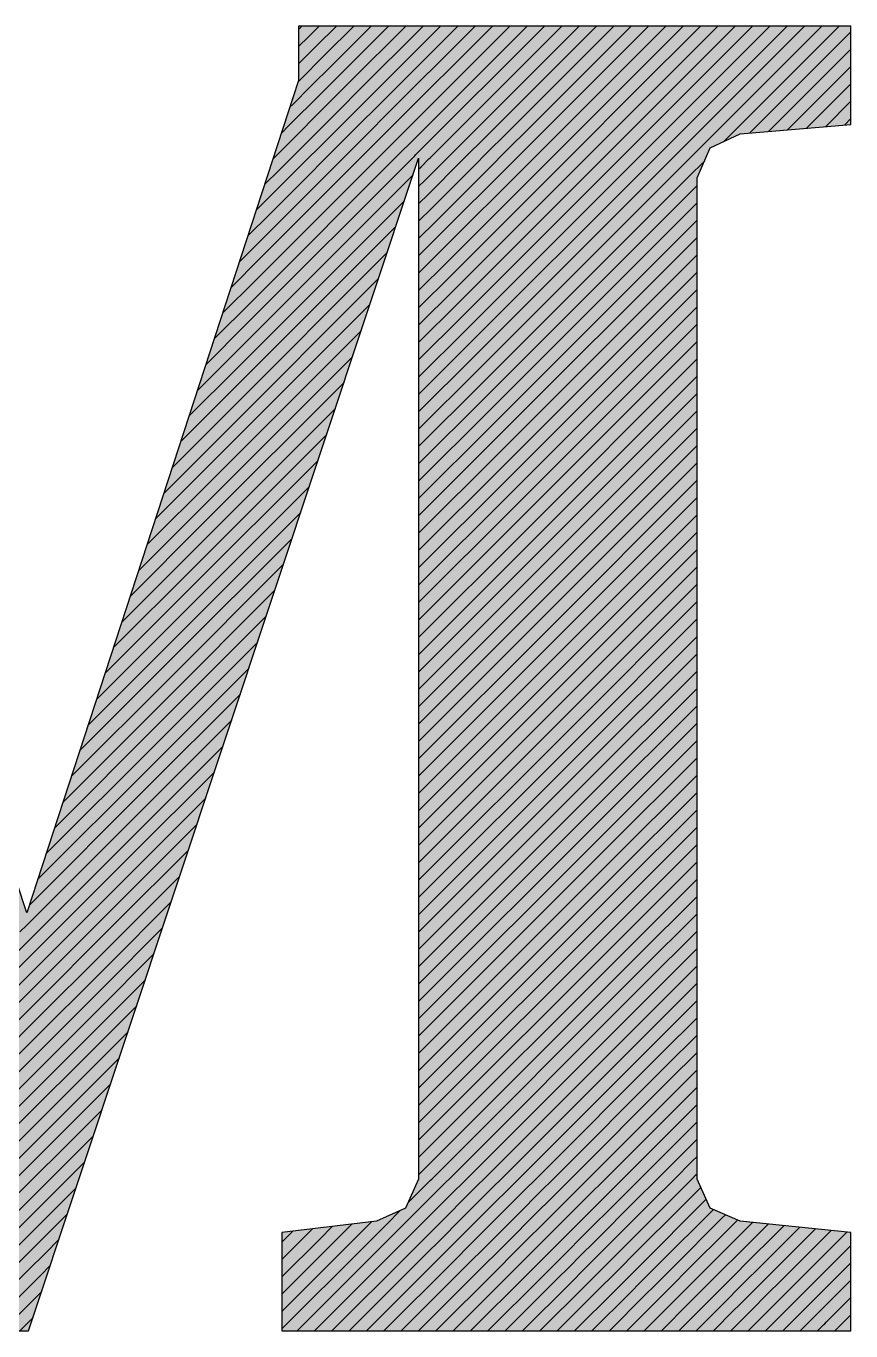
# Model space of a CAD drawing. Extents: x 0 to 13080, y 0 to 6750.
# Drawn here: x 12307.96 to 12333.18, y 1047.92 to 1087.83 of the extents above; entities that cross this region are included whole.
import ezdxf

# ---------------------------------------------------------------- set-up
doc = ezdxf.new("R2010")
doc.units = 0
doc.header["$MEASUREMENT"] = 0
doc.layers.add('MTH-CARIMBO-TXT1', color=1, linetype='CONTINUOUS')

msp = doc.modelspace()

# ---------------------------------------------------------------- linework, layer by layer
at = {"layer": 'MTH-CARIMBO-TXT1', "linetype": 'Continuous'}
for p, q in [((12316.295257, 1087.736519), (12316.339888, 1087.781151)), ((12316.339888, 1087.781151), (12316.389053, 1087.830315)), ((12316.592239, 1087.503171), (12316.919383, 1087.830315)), ((12316.844589, 1087.225191), (12317.449713, 1087.830315)), ((12317.096939, 1086.947211), (12317.980043, 1087.830315)), ((12317.34929, 1086.669232), (12318.510373, 1087.830315)), ((12317.60164, 1086.391252), (12319.040703, 1087.830315)), ((12317.85399, 1086.113272), (12319.571033, 1087.830315)), ((12318.106341, 1085.835293), (12320.101363, 1087.830315)), ((12318.358691, 1085.557313), (12320.631693, 1087.830315)), ((12318.611042, 1085.279333), (12321.162023, 1087.830315)), ((12318.863392, 1085.001353), (12321.692353, 1087.830315)), ((12319.115742, 1084.723374), (12322.222684, 1087.830315)), ((12319.368093, 1084.445394), (12322.753014, 1087.830315)), ((12319.620443, 1084.167414), (12323.283344, 1087.830315)), ((12319.872793, 1083.889435), (12323.813674, 1087.830315)), ((12320.448974, 1083.935285), (12324.344004, 1087.830315)), ((12321.212981, 1084.168962), (12324.874334, 1087.830315)), ((12321.976988, 1084.402639), (12325.404664, 1087.830315)), ((12322.740995, 1084.636315), (12325.934994, 1087.830315)), ((12323.505001, 1084.869992), (12326.465324, 1087.830315)), ((12324.269008, 1085.103669), (12326.995654, 1087.830315)), ((12325.033015, 1085.337346), (12327.525984, 1087.830315)), ((12325.797022, 1085.571022), (12328.056315, 1087.830315)), ((12326.561028, 1085.804699), (12328.586645, 1087.830315)), ((12327.325035, 1086.038376), (12329.116975, 1087.830315)), ((12328.089042, 1086.272052), (12329.647305, 1087.830315)), ((12328.853049, 1086.505729), (12330.177635, 1087.830315)), ((12329.617056, 1086.739406), (12330.707965, 1087.830315)), ((12330.086439, 1084.557139), (12333.183788, 1087.654487)), ((12330.381062, 1086.973082), (12331.238295, 1087.830315)), ((12330.525021, 1085.52605), (12332.673083, 1087.674112)), ((12331.145069, 1087.206759), (12331.768625, 1087.830315)), ((12331.909076, 1087.440436), (12332.298955, 1087.830315)), ((12332.673083, 1087.674112), (12332.829285, 1087.830315)), ((12316.295257, 1087.206189), (12316.592239, 1087.503171)), ((12328.560019, 1084.091379), (12331.909076, 1087.440436)), ((12316.295257, 1086.675859), (12316.844589, 1087.225191)), ((12316.308444, 1086.158716), (12317.096939, 1086.947211)), ((12327.460468, 1084.052488), (12330.381062, 1086.973082)), ((12328.010243, 1084.071933), (12331.145069, 1087.206759)), ((12330.665874, 1084.606244), (12333.183788, 1087.124157)), ((12316.630161, 1085.950103), (12317.34929, 1086.669232)), ((12326.360917, 1084.013597), (12328.853049, 1086.505729)), ((12326.910692, 1084.033042), (12329.617056, 1086.739406)), ((12331.245309, 1084.655348), (12333.183788, 1086.593827)), ((12316.289271, 1086.139543), (12316.308444, 1086.158716)), ((12316.951878, 1085.74149), (12317.60164, 1086.391252)), ((12317.273595, 1085.532877), (12317.85399, 1086.113272)), ((12325.261366, 1083.974706), (12327.325035, 1086.038376)), ((12325.811141, 1083.994151), (12328.089042, 1086.272052)), ((12331.824744, 1084.704453), (12333.183788, 1086.063497)), ((12315.997235, 1084.786847), (12316.951878, 1085.74149)), ((12316.143253, 1085.463195), (12316.630161, 1085.950103)), ((12317.595312, 1085.324263), (12318.106341, 1085.835293)), ((12324.71159, 1083.955261), (12326.561028, 1085.804699)), ((12315.705198, 1083.43415), (12317.595312, 1085.324263)), ((12315.851216, 1084.110498), (12317.273595, 1085.532877)), ((12316.027531, 1085.347473), (12316.143253, 1085.463195)), ((12317.917028, 1085.11565), (12318.358691, 1085.557313)), ((12318.238745, 1084.907037), (12318.611042, 1085.279333)), ((12323.612039, 1083.91637), (12325.033015, 1085.337346)), ((12324.161815, 1083.935815), (12325.797022, 1085.571022)), ((12329.294968, 1084.295998), (12330.525021, 1085.52605)), ((12332.404178, 1084.753558), (12333.183788, 1085.533167)), ((12315.413162, 1082.081453), (12318.238745, 1084.907037)), ((12315.55918, 1082.757802), (12317.917028, 1085.11565)), ((12318.560462, 1084.698424), (12318.863392, 1085.001353)), ((12322.512488, 1083.877479), (12323.505001, 1084.869992)), ((12323.062264, 1083.896924), (12324.269008, 1085.103669)), ((12332.983613, 1084.802662), (12333.183788, 1085.002837)), ((12315.121125, 1080.728757), (12318.882179, 1084.48981)), ((12315.267143, 1081.405105), (12318.560462, 1084.698424)), ((12315.770347, 1084.559959), (12315.997235, 1084.786847)), ((12318.882179, 1084.48981), (12319.115742, 1084.723374)), ((12319.203896, 1084.281197), (12319.368093, 1084.445394)), ((12321.962713, 1083.858033), (12322.740995, 1084.636315)), ((12314.829089, 1079.37606), (12319.525613, 1084.072584)), ((12314.975107, 1080.052408), (12319.203896, 1084.281197)), ((12315.513164, 1083.772446), (12315.851216, 1084.110498)), ((12319.525613, 1084.072584), (12319.620443, 1084.167414)), ((12320.863161, 1083.819143), (12321.212981, 1084.168962)), ((12321.412937, 1083.838588), (12321.976988, 1084.402639)), ((12326.717921, 1083.309941), (12327.460468, 1084.052488)), ((12327.213229, 1083.274919), (12328.010243, 1084.071933)), ((12327.708538, 1083.239897), (12328.560019, 1084.091379)), ((12314.683071, 1078.699712), (12319.847329, 1083.863971)), ((12319.847329, 1083.863971), (12319.872793, 1083.889435)), ((12320.037354, 1083.523666), (12320.278913, 1083.765224)), ((12320.150997, 1083.106978), (12320.774222, 1083.730203)), ((12320.264639, 1082.69029), (12321.26953, 1083.695181)), ((12320.278913, 1083.765224), (12320.313386, 1083.799697)), ((12320.313386, 1083.799697), (12320.448974, 1083.935285)), ((12320.378281, 1082.273602), (12321.764838, 1083.660159)), ((12320.774222, 1083.730203), (12320.863161, 1083.819143)), ((12321.26953, 1083.695181), (12321.412937, 1083.838588)), ((12321.764838, 1083.660159), (12321.962713, 1083.858033)), ((12322.260146, 1083.625137), (12322.512488, 1083.877479)), ((12322.755455, 1083.590115), (12323.062264, 1083.896924)), ((12323.250763, 1083.555094), (12323.612039, 1083.91637)), ((12323.746071, 1083.520072), (12324.161815, 1083.935815)), ((12324.24138, 1083.48505), (12324.71159, 1083.955261)), ((12324.736688, 1083.450028), (12325.261366, 1083.974706)), ((12325.231996, 1083.415006), (12325.811141, 1083.994151)), ((12325.727304, 1083.379985), (12326.360917, 1084.013597)), ((12326.222613, 1083.344963), (12326.910692, 1084.033042)), ((12328.203846, 1083.204876), (12328.712499, 1083.713529)), ((12314.537052, 1078.023363), (12319.798208, 1083.284519)), ((12315.25598, 1082.984932), (12315.705198, 1083.43415)), ((12319.96543, 1083.451741), (12320.037354, 1083.523666)), ((12320.491923, 1081.856914), (12322.260146, 1083.625137)), ((12320.605565, 1081.440226), (12322.755455, 1083.590115)), ((12320.719207, 1081.023538), (12323.250763, 1083.555094)), ((12320.83285, 1080.60685), (12323.746071, 1083.520072)), ((12320.946492, 1080.190162), (12324.24138, 1083.48505)), ((12321.060134, 1079.773474), (12324.736688, 1083.450028)), ((12321.173776, 1079.356786), (12325.231996, 1083.415006)), ((12321.287418, 1078.940098), (12325.727304, 1083.379985)), ((12321.40106, 1078.52341), (12326.222613, 1083.344963)), ((12321.514703, 1078.106723), (12326.717921, 1083.309941)), ((12321.628345, 1077.690035), (12327.213229, 1083.274919)), ((12319.96543, 1082.921411), (12320.150997, 1083.106978)), ((12321.741987, 1077.273347), (12327.708538, 1083.239897)), ((12321.855629, 1076.856659), (12328.203846, 1083.204876)), ((12321.969271, 1076.439971), (12328.481378, 1082.952078)), ((12314.391034, 1077.347015), (12319.533996, 1082.489977)), ((12314.998797, 1082.197418), (12315.55918, 1082.757802)), ((12319.96543, 1082.391081), (12320.264639, 1082.69029)), ((12314.741613, 1081.409905), (12315.413162, 1082.081453)), ((12319.96543, 1081.860751), (12320.378281, 1082.273602)), ((12322.082913, 1076.023283), (12328.481378, 1082.421748)), ((12314.245016, 1076.670667), (12319.269783, 1081.695434)), ((12319.96543, 1081.33042), (12320.491923, 1081.856914)), ((12322.196556, 1075.606595), (12328.481378, 1081.891418)), ((12314.48443, 1080.622391), (12315.267143, 1081.405105)), ((12319.96543, 1080.80009), (12320.605565, 1081.440226)), ((12322.310198, 1075.189907), (12328.481378, 1081.361088)), ((12314.098998, 1075.994318), (12319.005571, 1080.900892)), ((12319.96543, 1080.26976), (12320.719207, 1081.023538)), ((12314.227246, 1079.834878), (12315.121125, 1080.728757)), ((12319.96543, 1079.73943), (12320.83285, 1080.60685)), ((12322.42384, 1074.773219), (12328.481378, 1080.830758)), ((12313.952979, 1075.31797), (12318.741359, 1080.106349)), ((12313.970063, 1079.047364), (12314.975107, 1080.052408)), ((12319.96543, 1079.2091), (12320.946492, 1080.190162)), ((12322.537482, 1074.356531), (12328.481378, 1080.300427)), ((12319.96543, 1078.67877), (12321.060134, 1079.773474)), ((12322.651124, 1073.939843), (12328.481378, 1079.770097)), ((12313.712879, 1078.259851), (12314.829089, 1079.37606)), ((12313.806961, 1074.641622), (12318.477146, 1079.311807)), ((12319.96543, 1078.14844), (12321.173776, 1079.356786)), ((12319.96543, 1077.61811), (12321.287418, 1078.940098)), ((12322.764766, 1073.523155), (12328.481378, 1079.239767)), ((12313.455696, 1077.472337), (12314.683071, 1078.699712)), ((12313.660943, 1073.965274), (12318.212934, 1078.517264)), ((12319.96543, 1077.08778), (12321.40106, 1078.52341)), ((12322.878409, 1073.106467), (12328.481378, 1078.709437)), ((12319.96543, 1076.55745), (12321.514703, 1078.106723)), ((12322.992051, 1072.68978), (12328.481378, 1078.179107)), ((12313.198512, 1076.684823), (12314.537052, 1078.023363)), ((12313.514925, 1073.288925), (12317.948722, 1077.722722)), ((12319.96543, 1076.02712), (12321.628345, 1077.690035)), ((12312.941329, 1075.89731), (12314.391034, 1077.347015)), ((12319.96543, 1075.496789), (12321.741987, 1077.273347)), ((12323.105693, 1072.273092), (12328.481378, 1077.648777)), ((12313.368906, 1072.612577), (12317.684509, 1076.92818)), ((12319.96543, 1074.966459), (12321.855629, 1076.856659)), ((12323.219335, 1071.856404), (12328.481378, 1077.118447)), ((12312.684145, 1075.109796), (12314.245016, 1076.670667)), ((12323.332977, 1071.439716), (12328.481378, 1076.588117)), ((12313.222888, 1071.936229), (12317.420297, 1076.133637)), ((12319.96543, 1074.436129), (12321.969271, 1076.439971)), ((12312.426962, 1074.322283), (12314.098998, 1075.994318)), ((12319.96543, 1073.905799), (12322.082913, 1076.023283)), ((12323.446619, 1071.023028), (12328.481378, 1076.057787)), ((12312.169778, 1073.534769), (12313.952979, 1075.31797)), ((12313.07687, 1071.25988), (12317.156084, 1075.339095)), ((12319.96543, 1073.375469), (12322.196556, 1075.606595)), ((12323.560261, 1070.60634), (12328.481378, 1075.527457)), ((12319.96543, 1072.845139), (12322.310198, 1075.189907)), ((12323.673904, 1070.189652), (12328.481378, 1074.997127)), ((12311.912595, 1072.747256), (12313.806961, 1074.641622)), ((12312.930852, 1070.583532), (12316.891872, 1074.544552)), ((12319.96543, 1072.314809), (12322.42384, 1074.773219)), ((12323.787546, 1069.772964), (12328.481378, 1074.466796)), ((12319.96543, 1071.784479), (12322.537482, 1074.356531)), ((12311.655411, 1071.959742), (12313.660943, 1073.965274)), ((12312.784834, 1069.907184), (12316.62766, 1073.75001)), ((12319.96543, 1071.254149), (12322.651124, 1073.939843)), ((12323.901188, 1069.356276), (12328.481378, 1073.936466)), ((12311.398228, 1071.172228), (12313.514925, 1073.288925)), ((12319.96543, 1070.723819), (12322.764766, 1073.523155)), ((12324.01483, 1068.939588), (12328.481378, 1073.406136)), ((12312.638815, 1069.230835), (12316.363447, 1072.955467)), ((12319.96543, 1070.193489), (12322.878409, 1073.106467)), ((12324.128472, 1068.5229), (12328.481378, 1072.875806)), ((12311.141044, 1070.384715), (12313.368906, 1072.612577)), ((12319.96543, 1069.663159), (12322.992051, 1072.68978)), ((12312.492797, 1068.554487), (12316.099235, 1072.160925)), ((12319.96543, 1069.132828), (12323.105693, 1072.273092)), ((12324.242114, 1068.106212), (12328.481378, 1072.345476)), ((12310.883861, 1069.597201), (12313.222888, 1071.936229)), ((12319.96543, 1068.602498), (12323.219335, 1071.856404)), ((12324.355757, 1067.689524), (12328.481378, 1071.815146)), ((12312.346779, 1067.878139), (12315.835023, 1071.366383)), ((12319.96543, 1068.072168), (12323.332977, 1071.439716)), ((12324.469399, 1067.272837), (12328.481378, 1071.284816)), ((12310.626677, 1068.809688), (12313.07687, 1071.25988)), ((12319.96543, 1067.541838), (12323.446619, 1071.023028)), ((12310.369494, 1068.022174), (12312.930852, 1070.583532)), ((12312.200761, 1067.20179), (12315.57081, 1070.57184)), ((12319.96543, 1067.011508), (12323.560261, 1070.60634)), ((12324.583041, 1066.856149), (12328.481378, 1070.754486)), ((12319.96543, 1066.481178), (12323.673904, 1070.189652)), ((12324.696683, 1066.439461), (12328.481378, 1070.224156)), ((12310.11231, 1067.234661), (12312.784834, 1069.907184)), ((12312.054742, 1066.525442), (12315.306598, 1069.777298)), ((12319.96543, 1065.950848), (12323.787546, 1069.772964)), ((12324.810325, 1066.022773), (12328.481378, 1069.693826)), ((12319.96543, 1065.420518), (12323.901188, 1069.356276)), ((12309.855127, 1066.447147), (12312.638815, 1069.230835)), ((12311.908724, 1065.849094), (12315.042386, 1068.982755)), ((12319.96543, 1064.890188), (12324.01483, 1068.939588)), ((12324.923967, 1065.606085), (12328.481378, 1069.163496)), ((12309.597943, 1065.659633), (12312.492797, 1068.554487)), ((12319.96543, 1064.359858), (12324.128472, 1068.5229)), ((12325.03761, 1065.189397), (12328.481378, 1068.633166)), ((12311.762706, 1065.172745), (12314.778173, 1068.188213)), ((12319.96543, 1063.829528), (12324.242114, 1068.106212)), ((12325.151252, 1064.772709), (12328.481378, 1068.102835)), ((12309.34076, 1064.87212), (12312.346779, 1067.878139)), ((12319.96543, 1063.299197), (12324.355757, 1067.689524)), ((12311.616688, 1064.496397), (12314.513961, 1067.39367)), ((12325.264894, 1064.356021), (12328.481378, 1067.572505)), ((12309.083577, 1064.084606), (12312.200761, 1067.20179)), ((12319.96543, 1062.768867), (12324.469399, 1067.272837)), ((12325.378536, 1063.939333), (12328.481378, 1067.042175)), ((12308.826393, 1063.297093), (12312.054742, 1066.525442)), ((12311.47067, 1063.820049), (12314.249749, 1066.599128)), ((12319.96543, 1062.238537), (12324.583041, 1066.856149)), ((12325.492178, 1063.522645), (12328.481378, 1066.511845)), ((12319.96543, 1061.708207), (12324.696683, 1066.439461)), ((12308.56921, 1062.509579), (12311.908724, 1065.849094)), ((12311.324651, 1063.143701), (12313.985536, 1065.804585)), ((12319.96543, 1061.177877), (12324.810325, 1066.022773)), ((12325.60582, 1063.105957), (12328.481378, 1065.981515)), ((12319.96543, 1060.647547), (12324.923967, 1065.606085)), ((12325.719463, 1062.689269), (12328.481378, 1065.451185)), ((12308.312026, 1061.722066), (12311.762706, 1065.172745)), ((12311.178633, 1062.467352), (12313.721324, 1065.010043)), ((12319.96543, 1060.117217), (12325.03761, 1065.189397)), ((12325.833105, 1062.272581), (12328.481378, 1064.920855)), ((12308.054843, 1060.934552), (12311.616688, 1064.496397)), ((12319.96543, 1059.586887), (12325.151252, 1064.772709)), ((12311.032615, 1061.791004), (12313.457112, 1064.215501)), ((12319.96543, 1059.056557), (12325.264894, 1064.356021)), ((12325.946747, 1061.855894), (12328.481378, 1064.390525)), ((12307.981699, 1060.331079), (12311.47067, 1063.820049)), ((12319.96543, 1058.526227), (12325.378536, 1063.939333)), ((12326.060389, 1061.439206), (12328.481378, 1063.860195)), ((12310.886597, 1061.114656), (12313.192899, 1063.420958)), ((12319.96543, 1057.995897), (12325.492178, 1063.522645)), ((12326.174031, 1061.022518), (12328.481378, 1063.329865)), ((12307.984067, 1059.803116), (12311.324651, 1063.143701)), ((12319.96543, 1057.465567), (12325.60582, 1063.105957)), ((12310.740578, 1060.438307), (12312.928687, 1062.626416)), ((12319.96543, 1056.935236), (12325.719463, 1062.689269)), ((12326.287673, 1060.60583), (12328.481378, 1062.799535)), ((12307.986434, 1059.275154), (12311.178633, 1062.467352)), ((12319.96543, 1056.404906), (12325.833105, 1062.272581)), ((12326.401316, 1060.189142), (12328.481378, 1062.269205)), ((12307.988802, 1058.747191), (12311.032615, 1061.791004)), ((12310.59456, 1059.761959), (12312.664474, 1061.831873)), ((12319.96543, 1055.874576), (12325.946747, 1061.855894)), ((12326.514958, 1059.772454), (12328.481378, 1061.738874)), ((12319.96543, 1055.344246), (12326.060389, 1061.439206)), ((12307.991169, 1058.219228), (12310.886597, 1061.114656)), ((12310.448542, 1059.085611), (12312.400262, 1061.037331)), ((12319.96543, 1054.813916), (12326.174031, 1061.022518)), ((12326.6286, 1059.355766), (12328.481378, 1061.208544)), ((12319.96543, 1054.283586), (12326.287673, 1060.60583)), ((12326.742242, 1058.939078), (12328.481378, 1060.678214)), ((12307.77372, 1060.123099), (12307.981699, 1060.331079)), ((12307.993537, 1057.691266), (12310.740578, 1060.438307)), ((12310.302524, 1058.409262), (12312.13605, 1060.242788)), ((12319.96543, 1053.753256), (12326.401316, 1060.189142)), ((12326.855884, 1058.52239), (12328.481378, 1060.147884)), ((12307.482775, 1059.301824), (12307.984067, 1059.803116)), ((12307.995905, 1057.163303), (12310.59456, 1059.761959)), ((12319.96543, 1053.222926), (12326.514958, 1059.772454)), ((12310.156505, 1057.732914), (12311.871837, 1059.448246)), ((12319.96543, 1052.692596), (12326.6286, 1059.355766)), ((12326.969526, 1058.105702), (12328.481378, 1059.617554)), ((12307.19183, 1058.480549), (12307.986434, 1059.275154)), ((12307.998272, 1056.635341), (12310.448542, 1059.085611)), ((12320.365409, 1052.562245), (12326.742242, 1058.939078)), ((12327.083168, 1057.689014), (12328.481378, 1059.087224)), ((12306.900885, 1057.659274), (12307.988802, 1058.747191)), ((12310.010487, 1057.056566), (12311.607625, 1058.653703)), ((12320.895739, 1052.562245), (12326.855884, 1058.52239)), ((12327.196811, 1057.272326), (12328.481378, 1058.556894)), ((12306.60994, 1056.837999), (12307.991169, 1058.219228)), ((12308.00064, 1056.107378), (12310.302524, 1058.409262)), ((12321.426069, 1052.562245), (12326.969526, 1058.105702)), ((12308.003007, 1055.579416), (12310.156505, 1057.732914)), ((12309.864469, 1056.380217), (12311.343413, 1057.859161)), ((12327.310453, 1056.855638), (12328.481378, 1058.026564)), ((12306.318995, 1056.016724), (12307.993537, 1057.691266)), ((12321.956399, 1052.562245), (12327.083168, 1057.689014)), ((12327.424095, 1056.43895), (12328.481378, 1057.496234)), ((12306.02805, 1055.195449), (12307.995905, 1057.163303)), ((12308.005375, 1055.051453), (12310.010487, 1057.056566)), ((12309.718451, 1055.703869), (12311.0792, 1057.064619)), ((12322.486729, 1052.562245), (12327.196811, 1057.272326)), ((12327.537737, 1056.022263), (12328.481378, 1056.965904)), ((12305.737105, 1054.374174), (12307.998272, 1056.635341)), ((12323.01706, 1052.562245), (12327.310453, 1056.855638)), ((12305.44616, 1053.552899), (12308.00064, 1056.107378)), ((12308.007742, 1054.523491), (12309.864469, 1056.380217)), ((12309.572433, 1055.027521), (12310.814988, 1056.270076)), ((12323.54739, 1052.562245), (12327.424095, 1056.43895)), ((12327.651379, 1055.605575), (12328.481378, 1056.435574)), ((12308.01011, 1053.995528), (12309.718451, 1055.703869)), ((12324.07772, 1052.562245), (12327.537737, 1056.022263)), ((12327.765021, 1055.188887), (12328.481378, 1055.905243)), ((12305.155215, 1052.731623), (12308.003007, 1055.579416)), ((12309.426414, 1054.351172), (12310.550776, 1055.475534)), ((12324.60805, 1052.562245), (12327.651379, 1055.605575)), ((12327.878664, 1054.772199), (12328.481378, 1055.374913)), ((12304.86427, 1051.910348), (12308.005375, 1055.051453)), ((12308.012477, 1053.467566), (12309.572433, 1055.027521)), ((12325.13838, 1052.562245), (12327.765021, 1055.188887)), ((12304.573325, 1051.089073), (12308.007742, 1054.523491)), ((12309.280396, 1053.674824), (12310.286563, 1054.680991)), ((12325.66871, 1052.562245), (12327.878664, 1054.772199)), ((12327.992306, 1054.355511), (12328.481378, 1054.844583)), ((12308.014845, 1052.939603), (12309.426414, 1054.351172)), ((12326.19904, 1052.562245), (12327.992306, 1054.355511)), ((12328.105948, 1053.938823), (12328.481378, 1054.314253)), ((12304.28238, 1050.267798), (12308.01011, 1053.995528)), ((12309.134378, 1052.998476), (12310.022351, 1053.886449)), ((12326.72937, 1052.562245), (12328.105948, 1053.938823)), ((12328.21959, 1053.522135), (12328.481378, 1053.783923)), ((12303.991435, 1049.446523), (12308.012477, 1053.467566)), ((12308.017212, 1052.411641), (12309.280396, 1053.674824)), ((12327.2597, 1052.562245), (12328.21959, 1053.522135)), ((12303.70049, 1048.625248), (12308.014845, 1052.939603)), ((12308.01958, 1051.883678), (12309.134378, 1052.998476)), ((12308.98836, 1052.322128), (12309.758139, 1053.091906)), ((12327.79003, 1052.562245), (12328.333232, 1053.105447)), ((12328.333232, 1053.105447), (12328.481378, 1053.253593)), ((12320.261402, 1052.458238), (12320.329154, 1052.52599)), ((12320.329154, 1052.52599), (12320.365409, 1052.562245)), ((12320.811413, 1052.477919), (12320.895739, 1052.562245)), ((12321.293672, 1052.429848), (12321.426069, 1052.562245)), ((12321.775931, 1052.381777), (12321.956399, 1052.562245)), ((12322.258191, 1052.333706), (12322.486729, 1052.562245)), ((12322.74045, 1052.285635), (12323.01706, 1052.562245)), ((12323.222709, 1052.237565), (12323.54739, 1052.562245)), ((12323.704968, 1052.189494), (12324.07772, 1052.562245)), ((12324.187228, 1052.141423), (12324.60805, 1052.562245)), ((12324.669487, 1052.093352), (12325.13838, 1052.562245)), ((12325.151746, 1052.045281), (12325.66871, 1052.562245)), ((12325.634005, 1051.99721), (12326.19904, 1052.562245)), ((12326.116264, 1051.949139), (12326.72937, 1052.562245)), ((12326.598524, 1051.901069), (12327.2597, 1052.562245)), ((12327.080783, 1051.852998), (12327.79003, 1052.562245)), ((12327.563042, 1051.804927), (12328.32036, 1052.562245)), ((12328.32036, 1052.562245), (12328.446874, 1052.688759)), ((12328.446874, 1052.688759), (12328.481378, 1052.723263)), ((12303.522754, 1047.917182), (12308.017212, 1052.411641)), ((12308.021948, 1051.355715), (12308.98836, 1052.322128)), ((12308.842341, 1051.645779), (12309.493926, 1052.297364)), ((12319.636035, 1051.832871), (12320.261402, 1052.458238)), ((12319.911134, 1051.57764), (12320.653829, 1052.320335)), ((12320.326822, 1051.462998), (12321.046256, 1052.182432)), ((12320.653829, 1052.320335), (12320.811413, 1052.477919)), ((12321.046256, 1052.182432), (12321.293672, 1052.429848)), ((12321.438683, 1052.044529), (12321.775931, 1052.381777)), ((12321.831111, 1051.906626), (12322.258191, 1052.333706)), ((12322.223538, 1051.768723), (12322.74045, 1052.285635)), ((12322.615965, 1051.630821), (12323.222709, 1052.237565)), ((12323.008392, 1051.492918), (12323.704968, 1052.189494)), ((12323.40082, 1051.355015), (12324.187228, 1052.141423)), ((12328.045301, 1051.756856), (12328.596275, 1052.30783)), ((12304.053084, 1047.917182), (12308.01958, 1051.883678)), ((12320.74251, 1051.348356), (12321.438683, 1052.044529)), ((12321.158198, 1051.233713), (12321.831111, 1051.906626)), ((12321.573885, 1051.119071), (12322.223538, 1051.768723)), ((12323.793247, 1051.217112), (12324.669487, 1052.093352)), ((12324.185674, 1051.079209), (12325.151746, 1052.045281)), ((12324.578101, 1050.941306), (12325.634005, 1051.99721)), ((12324.970529, 1050.803404), (12326.116264, 1051.949139)), ((12325.362956, 1050.665501), (12326.598524, 1051.901069)), ((12325.755383, 1050.527598), (12327.080783, 1051.852998)), ((12326.14781, 1050.389695), (12327.563042, 1051.804927)), ((12326.540237, 1050.251792), (12328.045301, 1051.756856)), ((12328.527561, 1051.708785), (12328.761267, 1051.942492)), ((12304.583414, 1047.917182), (12308.021948, 1051.355715)), ((12308.024315, 1050.827753), (12308.842341, 1051.645779)), ((12308.696323, 1050.969431), (12309.229714, 1051.502822)), ((12318.999997, 1051.196833), (12319.404509, 1051.601345)), ((12319.430731, 1051.097237), (12319.911134, 1051.57764)), ((12319.861465, 1050.99764), (12320.326822, 1051.462998)), ((12320.292198, 1050.898044), (12320.74251, 1051.348356)), ((12321.989573, 1051.004429), (12322.615965, 1051.630821)), ((12322.405261, 1050.889786), (12323.008392, 1051.492918)), ((12322.820949, 1050.775144), (12323.40082, 1051.355015)), ((12326.932665, 1050.113889), (12328.527561, 1051.708785)), ((12327.325092, 1049.975986), (12328.957364, 1051.608259)), ((12327.717519, 1049.838084), (12329.240459, 1051.361023)), ((12328.957364, 1051.608259), (12328.97997, 1051.630865)), ((12329.240459, 1051.361023), (12329.348895, 1051.46946)), ((12308.026683, 1050.29979), (12308.696323, 1050.969431)), ((12316.035107, 1050.883593), (12316.119867, 1050.968354)), ((12316.487228, 1050.805385), (12316.721703, 1051.039859)), ((12316.939349, 1050.727176), (12317.323538, 1051.111364)), ((12317.391471, 1050.648967), (12317.925373, 1051.182869)), ((12317.843592, 1050.570758), (12318.527208, 1051.254375)), ((12318.295713, 1050.492549), (12318.999997, 1051.196833)), ((12318.747835, 1050.414341), (12319.430731, 1051.097237)), ((12319.199956, 1050.336132), (12319.861465, 1050.99764)), ((12320.722932, 1050.798447), (12321.158198, 1051.233713)), ((12321.153665, 1050.698851), (12321.573885, 1051.119071)), ((12321.584399, 1050.599254), (12321.989573, 1051.004429)), ((12323.236637, 1050.660502), (12323.793247, 1051.217112)), ((12323.652324, 1050.54586), (12324.185674, 1051.079209)), ((12324.068012, 1050.431217), (12324.578101, 1050.941306)), ((12328.109946, 1049.700181), (12329.523553, 1051.113787)), ((12329.523553, 1051.113787), (12329.717821, 1051.308055)), ((12329.806647, 1050.866552), (12330.007072, 1051.066976)), ((12330.007072, 1051.066976), (12330.174043, 1051.233947)), ((12330.273366, 1050.80294), (12330.655419, 1051.184993)), ((12330.539659, 1050.538903), (12331.136796, 1051.13604)), ((12330.805952, 1050.274866), (12331.618172, 1051.087086)), ((12331.072246, 1050.01083), (12332.099549, 1051.038133)), ((12331.338539, 1049.746793), (12332.580925, 1050.989179)), ((12331.604833, 1049.482756), (12333.062302, 1050.940226)), ((12305.113745, 1047.917182), (12308.024315, 1050.827753)), ((12308.550305, 1050.293083), (12308.965502, 1050.708279)), ((12315.779138, 1050.627625), (12316.035107, 1050.883593)), ((12315.779138, 1050.097295), (12316.487228, 1050.805385)), ((12315.779138, 1049.566965), (12316.939349, 1050.727176)), ((12315.779138, 1049.036635), (12317.391471, 1050.648967)), ((12315.779138, 1048.506305), (12317.843592, 1050.570758)), ((12319.652077, 1050.257923), (12320.292198, 1050.898044)), ((12320.104199, 1050.179714), (12320.722932, 1050.798447)), ((12320.55632, 1050.101505), (12321.153665, 1050.698851)), ((12321.008441, 1050.023297), (12321.584399, 1050.599254)), ((12322.015132, 1050.499658), (12322.405261, 1050.889786)), ((12322.445866, 1050.400061), (12322.820949, 1050.775144)), ((12322.8766, 1050.300465), (12323.236637, 1050.660502)), ((12323.307333, 1050.200868), (12323.652324, 1050.54586)), ((12324.4837, 1050.316575), (12324.970529, 1050.803404)), ((12324.899388, 1050.201933), (12325.362956, 1050.665501)), ((12325.315075, 1050.08729), (12325.755383, 1050.527598)), ((12328.502374, 1049.562278), (12329.806647, 1050.866552)), ((12328.894801, 1049.424375), (12330.089742, 1050.619316)), ((12330.089742, 1050.619316), (12330.273366, 1050.80294)), ((12330.372836, 1050.37208), (12330.539659, 1050.538903)), ((12331.871126, 1049.21872), (12333.183788, 1050.531381)), ((12305.644075, 1047.917182), (12308.026683, 1050.29979)), ((12308.02905, 1049.771828), (12308.550305, 1050.293083)), ((12315.779138, 1047.975974), (12318.295713, 1050.492549)), ((12316.250676, 1047.917182), (12318.747835, 1050.414341)), ((12316.781006, 1047.917182), (12319.199956, 1050.336132)), ((12317.311337, 1047.917182), (12319.652077, 1050.257923)), ((12317.841667, 1047.917182), (12320.104199, 1050.179714)), ((12321.460562, 1049.945088), (12322.015132, 1050.499658)), ((12321.912684, 1049.866879), (12322.445866, 1050.400061)), ((12322.364805, 1049.78867), (12322.8766, 1050.300465)), ((12322.816926, 1049.710461), (12323.307333, 1050.200868)), ((12323.738067, 1050.101272), (12324.068012, 1050.431217)), ((12324.1688, 1050.001675), (12324.4837, 1050.316575)), ((12324.599534, 1049.902079), (12324.899388, 1050.201933)), ((12325.730763, 1049.972648), (12326.14781, 1050.389695)), ((12326.146451, 1049.858006), (12326.540237, 1050.251792)), ((12329.287228, 1049.286472), (12330.372836, 1050.37208)), ((12329.679655, 1049.148569), (12330.65593, 1050.124844)), ((12330.65593, 1050.124844), (12330.805952, 1050.274866)), ((12306.174405, 1047.917182), (12308.02905, 1049.771828)), ((12308.404287, 1049.616734), (12308.701289, 1049.913737)), ((12318.371997, 1047.917182), (12320.55632, 1050.101505)), ((12318.902327, 1047.917182), (12321.008441, 1050.023297)), ((12319.432657, 1047.917182), (12321.460562, 1049.945088)), ((12319.962987, 1047.917182), (12321.912684, 1049.866879)), ((12320.493317, 1047.917182), (12322.364805, 1049.78867)), ((12323.269048, 1049.632253), (12323.738067, 1050.101272)), ((12323.721169, 1049.554044), (12324.1688, 1050.001675)), ((12324.17329, 1049.475835), (12324.599534, 1049.902079)), ((12324.625411, 1049.397626), (12325.030268, 1049.802482)), ((12325.030268, 1049.802482), (12325.315075, 1050.08729)), ((12325.461001, 1049.702886), (12325.730763, 1049.972648)), ((12325.891735, 1049.603289), (12326.146451, 1049.858006)), ((12326.322468, 1049.503693), (12326.562139, 1049.743363)), ((12326.562139, 1049.743363), (12326.932665, 1050.113889)), ((12326.977827, 1049.628721), (12327.325092, 1049.975986)), ((12327.393514, 1049.514079), (12327.717519, 1049.838084)), ((12330.072083, 1049.010666), (12330.939025, 1049.877609)), ((12330.939025, 1049.877609), (12331.072246, 1050.01083)), ((12331.222119, 1049.630373), (12331.338539, 1049.746793)), ((12332.137419, 1048.954683), (12333.183788, 1050.001051)), ((12308.031418, 1049.243865), (12308.404287, 1049.616734)), ((12321.023647, 1047.917182), (12322.816926, 1049.710461)), ((12321.553977, 1047.917182), (12323.269048, 1049.632253)), ((12322.084307, 1047.917182), (12323.721169, 1049.554044)), ((12322.614637, 1047.917182), (12324.17329, 1049.475835)), ((12323.144967, 1047.917182), (12324.625411, 1049.397626)), ((12323.675298, 1047.917182), (12325.077533, 1049.319418)), ((12325.077533, 1049.319418), (12325.461001, 1049.702886)), ((12325.529654, 1049.241209), (12325.891735, 1049.603289)), ((12325.981775, 1049.163), (12326.322468, 1049.503693)), ((12326.433897, 1049.084791), (12326.753202, 1049.404096)), ((12326.753202, 1049.404096), (12326.977827, 1049.628721)), ((12327.183935, 1049.3045), (12327.393514, 1049.514079)), ((12327.614669, 1049.204903), (12327.809202, 1049.399436)), ((12327.809202, 1049.399436), (12328.109946, 1049.700181)), ((12328.22489, 1049.284794), (12328.502374, 1049.562278)), ((12328.640578, 1049.170152), (12328.894801, 1049.424375)), ((12330.46451, 1048.872764), (12331.222119, 1049.630373)), ((12330.856937, 1048.734861), (12331.505213, 1049.383137)), ((12331.505213, 1049.383137), (12331.604833, 1049.482756)), ((12332.403713, 1048.690646), (12333.183788, 1049.470721)), ((12306.704735, 1047.917182), (12308.031418, 1049.243865)), ((12308.033785, 1048.715903), (12308.258269, 1048.940386)), ((12308.258269, 1048.940386), (12308.437077, 1049.119194)), ((12324.205628, 1047.917182), (12325.529654, 1049.241209)), ((12324.735958, 1047.917182), (12325.981775, 1049.163)), ((12325.266288, 1047.917182), (12326.433897, 1049.084791)), ((12325.796618, 1047.917182), (12326.886018, 1049.006582)), ((12326.326948, 1047.917182), (12327.338139, 1048.928374)), ((12326.886018, 1049.006582), (12327.183935, 1049.3045)), ((12327.338139, 1048.928374), (12327.614669, 1049.204903)), ((12327.790261, 1048.850165), (12328.045403, 1049.105307)), ((12328.045403, 1049.105307), (12328.22489, 1049.284794)), ((12328.242382, 1048.771956), (12328.476136, 1049.00571)), ((12328.476136, 1049.00571), (12328.640578, 1049.170152)), ((12328.90687, 1048.906114), (12329.056265, 1049.055509)), ((12329.056265, 1049.055509), (12329.287228, 1049.286472)), ((12329.337603, 1048.806517), (12329.471953, 1048.940867)), ((12329.471953, 1048.940867), (12329.679655, 1049.148569)), ((12329.887641, 1048.826225), (12330.072083, 1049.010666)), ((12331.249364, 1048.596958), (12331.788308, 1049.135901)), ((12331.788308, 1049.135901), (12331.871126, 1049.21872)), ((12332.071402, 1048.888666), (12332.137419, 1048.954683)), ((12332.670006, 1048.42661), (12333.183788, 1048.940391)), ((12307.235065, 1047.917182), (12308.033785, 1048.715903)), ((12326.857278, 1047.917182), (12327.790261, 1048.850165)), ((12327.387608, 1047.917182), (12328.242382, 1048.771956)), ((12327.917938, 1047.917182), (12328.694503, 1048.693747)), ((12328.448268, 1047.917182), (12329.146624, 1048.615538)), ((12328.694503, 1048.693747), (12328.90687, 1048.906114)), ((12328.978598, 1047.917182), (12329.598746, 1048.53733)), ((12329.146624, 1048.615538), (12329.337603, 1048.806517)), ((12329.598746, 1048.53733), (12329.768337, 1048.706921)), ((12329.768337, 1048.706921), (12329.887641, 1048.826225)), ((12330.050867, 1048.459121), (12330.199071, 1048.607324)), ((12330.199071, 1048.607324), (12330.303329, 1048.711583)), ((12330.303329, 1048.711583), (12330.46451, 1048.872764)), ((12330.629804, 1048.507728), (12330.719017, 1048.59694)), ((12330.719017, 1048.59694), (12330.856937, 1048.734861)), ((12331.134704, 1048.482298), (12331.249364, 1048.596958)), ((12331.641792, 1048.459055), (12332.071402, 1048.888666)), ((12332.034219, 1048.321152), (12332.354496, 1048.64143)), ((12332.354496, 1048.64143), (12332.403713, 1048.690646)), ((12307.765395, 1047.917182), (12308.036153, 1048.18794)), ((12308.036153, 1048.18794), (12308.11225, 1048.264038)), ((12308.11225, 1048.264038), (12308.172864, 1048.324652)), ((12329.508929, 1047.917182), (12330.050867, 1048.459121)), ((12330.039259, 1047.917182), (12330.502988, 1048.380912)), ((12330.502988, 1048.380912), (12330.629804, 1048.507728)), ((12330.569589, 1047.917182), (12330.95511, 1048.302703)), ((12330.95511, 1048.302703), (12331.060538, 1048.408131)), ((12331.060538, 1048.408131), (12331.134704, 1048.482298)), ((12331.099919, 1047.917182), (12331.407231, 1048.224494)), ((12331.407231, 1048.224494), (12331.491271, 1048.308535)), ((12331.491271, 1048.308535), (12331.550392, 1048.367656)), ((12331.550392, 1048.367656), (12331.641792, 1048.459055)), ((12331.630249, 1047.917182), (12331.859352, 1048.146286)), ((12331.859352, 1048.146286), (12331.922005, 1048.208938)), ((12331.922005, 1048.208938), (12331.96608, 1048.253013)), ((12331.96608, 1048.253013), (12332.034219, 1048.321152)), ((12332.352739, 1048.109342), (12332.381768, 1048.138371)), ((12332.381768, 1048.138371), (12332.426646, 1048.183249)), ((12332.426646, 1048.183249), (12332.637591, 1048.394194)), ((12332.637591, 1048.394194), (12332.670006, 1048.42661)), ((12332.819073, 1048.045347), (12332.920685, 1048.146958)), ((12332.920685, 1048.146958), (12332.9363, 1048.162573)), ((12332.9363, 1048.162573), (12333.183788, 1048.410061)), ((12332.160579, 1047.917182), (12332.311473, 1048.068077)), ((12332.311473, 1048.068077), (12332.352739, 1048.109342)), ((12332.690909, 1047.917182), (12332.763595, 1047.989868)), ((12332.763595, 1047.989868), (12332.783472, 1048.009745)), ((12332.797455, 1048.023729), (12332.819073, 1048.045347))]:
    msp.add_line(p, q, dxfattribs=at)
for points in [[(12333.183788, 1087.830315), (12316.295257, 1087.830315), (12316.295257, 1086.167268), (12307.980021, 1060.705442), (12299.578765, 1086.167268)], [(12303.449651, 1047.917182), (12308.037367, 1047.917182), (12319.96543, 1083.78739), (12319.96543, 1052.562245), (12319.564004, 1051.673375), (12318.675134, 1051.27195), (12315.779138, 1050.927871), (12315.779138, 1047.917182), (12333.183788, 1047.917182), (12333.183788, 1050.927871), (12329.800347, 1051.27195), (12328.882803, 1051.673375), (12328.481378, 1052.562245), (12328.481378, 1083.185252), (12328.882803, 1084.102795), (12329.800347, 1084.532894), (12333.183788, 1084.819626), (12333.183788, 1087.830315)]]:
    msp.add_lwpolyline(points, dxfattribs=at)
for points in [[(12333.183788, 1087.830315), (12316.295257, 1087.830315), (12319.96543, 1083.78739)], [(12316.295257, 1087.830315), (12316.295257, 1086.167268), (12319.96543, 1083.78739)], [(12319.96543, 1083.78739), (12328.882803, 1084.102795), (12333.183788, 1087.830315)], [(12328.882803, 1084.102795), (12329.800347, 1084.532894), (12333.183788, 1087.830315)], [(12333.183788, 1087.830315), (12329.800347, 1084.532894), (12333.183788, 1084.819626)], [(12307.980021, 1060.705442), (12299.578765, 1086.167268), (12303.449651, 1047.917182)], [(12316.295257, 1086.167268), (12307.980021, 1060.705442), (12308.037367, 1047.917182)], [(12319.96543, 1083.78739), (12316.295257, 1086.167268), (12308.037367, 1047.917182)], [(12328.481378, 1083.185252), (12328.882803, 1084.102795), (12319.96543, 1083.78739)], [(12328.481378, 1052.562245), (12328.481378, 1083.185252), (12319.96543, 1083.78739)], [(12328.481378, 1052.562245), (12319.96543, 1083.78739), (12319.96543, 1052.562245)], [(12308.037367, 1047.917182), (12307.980021, 1060.705442), (12303.449651, 1047.917182)], [(12319.96543, 1052.562245), (12319.564004, 1051.673375), (12333.183788, 1047.917182)], [(12328.882803, 1051.673375), (12319.96543, 1052.562245), (12333.183788, 1047.917182)], [(12328.882803, 1051.673375), (12328.481378, 1052.562245), (12319.96543, 1052.562245)], [(12319.564004, 1051.673375), (12318.675134, 1051.27195), (12333.183788, 1047.917182)], [(12329.800347, 1051.27195), (12328.882803, 1051.673375), (12333.183788, 1047.917182)], [(12318.675134, 1051.27195), (12315.779138, 1050.927871), (12333.183788, 1047.917182)], [(12315.779138, 1050.927871), (12315.779138, 1047.917182), (12333.183788, 1047.917182)], [(12333.183788, 1050.927871), (12329.800347, 1051.27195), (12333.183788, 1047.917182)]]:
    msp.add_solid(points, dxfattribs=at)

doc.saveas('drawing.dxf')
